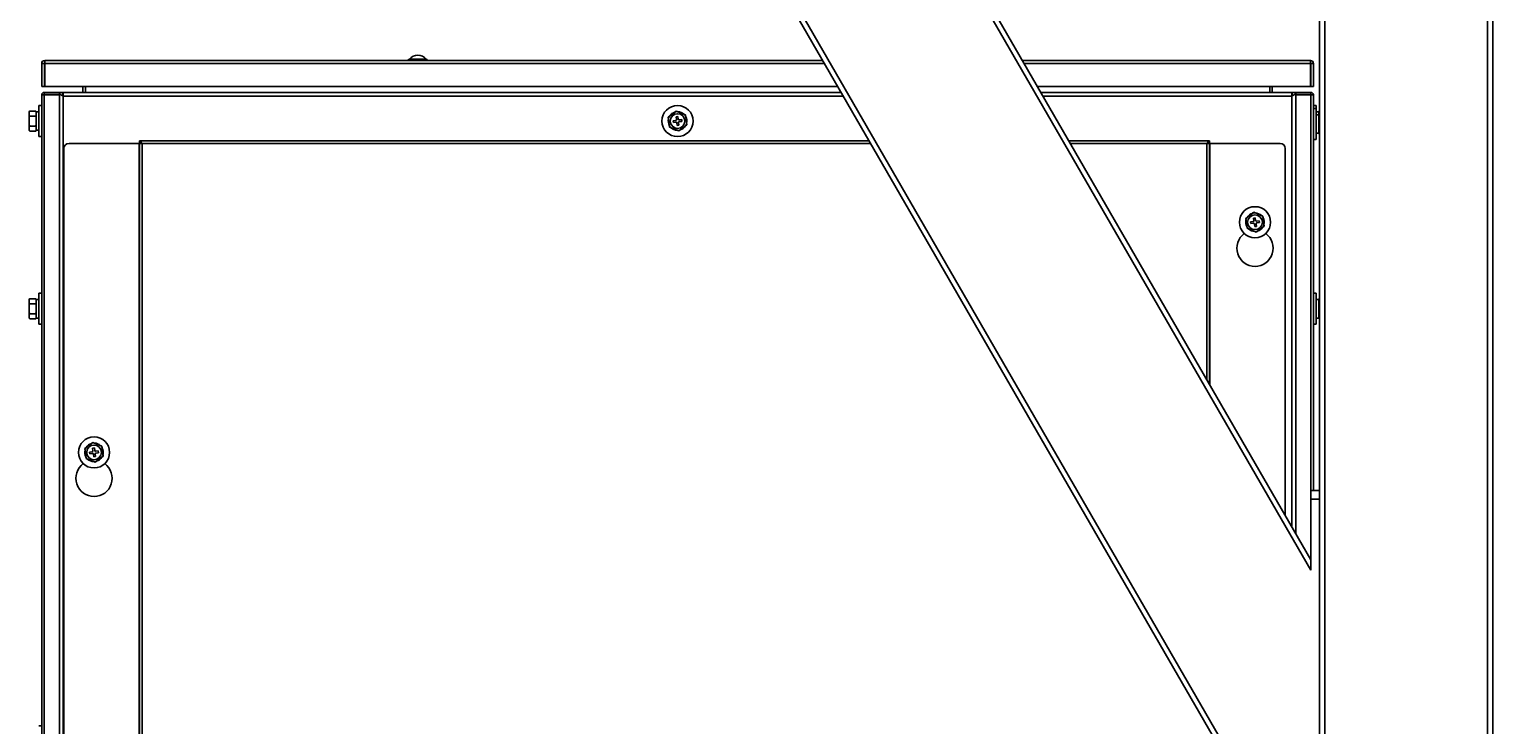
# Model space of a CAD drawing. Header units: millimetres. Extents: x 32496 to 166256, y 3504 to 23939.
# Drawn here: x 51337 to 52183, y 12630 to 13032 of the extents above; entities that cross this region are included whole.
import ezdxf

# ---------------------------------------------------------------- set-up
doc = ezdxf.new("R2010")
doc.units = ezdxf.units.MM
doc.layers.get('0').update_dxf_attribs({"lineweight": 35})

msp = doc.modelspace()

# ---------------------------------------------------------------- linework, layer by layer
at = {"linetype": 'Continuous'}
for p, q in [((52179.64, 13442.575), (52179.64, 10782.575)), ((52182.64, 13442.575), (52182.64, 10782.575)), ((52082.64, 13396.575), (52082.64, 12765.55)), ((52085.64, 13396.575), (52085.64, 10782.575)), ((52077.64, 12525.55), (51577.64, 13391.575)), ((52077.64, 12531.55), (51581.104, 13391.575)), ((52077.64, 12719.55), (51689.646, 13391.575)), ((52077.64, 12725.55), (51693.11, 13391.575)), ((51346.14, 13012.375), (51344.64, 13012.375)), ((51344.64, 13012.375), (51344.64, 12999.075)), ((51346.14, 13012.375), (51346.14, 12999.075)), ((51346.34, 13014.075), (51795.589, 13014.075)), ((51346.34, 12999.075), (51346.34, 13014.075)), ((51796.571, 13012.375), (51346.34, 13012.375)), ((51557.002, 13014.909), (51556.995, 13014.909)), ((51559.361, 13014.909), (51557.002, 13014.909)), ((51564.318, 13014.909), (51559.361, 13014.909)), ((51566.685, 13014.909), (51564.318, 13014.909)), ((51911.06, 13014.075), (52077.34, 13014.075)), ((52077.34, 13012.375), (51912.041, 13012.375)), ((52077.34, 12999.075), (52077.34, 13014.075)), ((52077.54, 13012.375), (52079.04, 13012.375)), ((52077.54, 12999.075), (52077.54, 13012.375)), ((52079.04, 12999.075), (52079.04, 13012.375)), ((51346.14, 12999.075), (51344.64, 12999.075)), ((51344.64, 12994.175), (51354.84, 12994.175)), ((51344.64, 12873.206), (51344.64, 12994.175)), ((51354.84, 12995.575), (51346.04, 12995.575)), ((51346.04, 12994.375), (51346.04, 12995.575)), ((51354.84, 12994.375), (51346.04, 12994.375)), ((51346.04, 12994.175), (51346.04, 11982.075)), ((51804.25, 12999.075), (51346.34, 12999.075)), ((51354.84, 12995.575), (51356.84, 12995.575)), ((51354.84, 12057.575), (51354.84, 12995.575)), ((51356.839, 12993.503), (51356.949, 12993.433)), ((51357.04, 12995.575), (51356.84, 12995.575)), ((51357.04, 12994.375), (51356.913, 12994.375)), ((51356.933, 12994.175), (51357.04, 12994.175)), ((51356.949, 12993.433), (51357.04, 12993.375)), ((51357.04, 12993.375), (51357.012, 12993.572)), ((51357.04, 12995.575), (51806.27, 12995.575)), ((51357.04, 12995.575), (51357.04, 12993.375)), ((51807.541, 12993.375), (51357.04, 12993.375)), ((51357.04, 12993.375), (51357.04, 12057.575)), ((51368.34, 12995.575), (51368.34, 12999.075)), ((51369.84, 12999.075), (51369.84, 12995.575)), ((52077.34, 12999.075), (51919.72, 12999.075)), ((51921.741, 12995.575), (52066.64, 12995.575)), ((52066.64, 12993.375), (51923.011, 12993.375)), ((52053.84, 12995.575), (52053.84, 12999.075)), ((52055.34, 12999.075), (52055.34, 12995.575)), ((52066.84, 12995.575), (52066.64, 12995.575)), ((52066.64, 12993.375), (52066.64, 12995.575)), ((52066.766, 12994.375), (52066.64, 12994.375)), ((52066.64, 12994.175), (52066.746, 12994.175)), ((52066.668, 12993.572), (52066.64, 12993.375)), ((52066.64, 12993.375), (52066.731, 12993.433)), ((52066.64, 12744.603), (52066.64, 12993.375)), ((52066.731, 12993.433), (52066.841, 12993.503)), ((52066.84, 12995.575), (52068.84, 12995.575)), ((52077.64, 12995.575), (52068.84, 12995.575)), ((52068.84, 12995.575), (52068.84, 12740.792)), ((52077.64, 12994.375), (52068.84, 12994.375)), ((52068.84, 12994.175), (52079.04, 12994.175)), ((52077.54, 12999.075), (52079.04, 12999.075)), ((52077.64, 12994.375), (52077.64, 12995.575)), ((52077.64, 12765.55), (52077.64, 12994.175)), ((52079.04, 12994.175), (52079.04, 12873.194)), ((51337.44, 12984.549), (51337.74, 12984.849)), ((51337.44, 12973.602), (51337.44, 12984.549)), ((51341.14, 12984.849), (51337.74, 12984.849)), ((51341.44, 12984.549), (51341.14, 12984.849)), ((51341.44, 12973.602), (51341.44, 12984.549)), ((51343.04, 12984.425), (51341.44, 12984.425)), ((51344.64, 12988.075), (51343.04, 12988.075)), ((51343.04, 12988.075), (51343.04, 12970.075)), ((51706.517, 12981.311), (51711.114, 12984.803)), ((51711.114, 12984.803), (51716.437, 12982.568)), ((51717.163, 12976.84), (51716.437, 12982.568)), ((52079.04, 12988.075), (52080.64, 12988.075)), ((52079.04, 12986.325), (52080.64, 12986.325)), ((52080.64, 12986.325), (52080.64, 12988.075)), ((52080.64, 12968.325), (52080.64, 12986.325)), ((52080.64, 12984.425), (52082.24, 12984.425)), ((52080.64, 12982.675), (52082.24, 12982.675)), ((52082.24, 12984.549), (52082.511, 12984.82)), ((52082.24, 12982.799), (52082.24, 12984.549)), ((52082.24, 12982.799), (52082.511, 12983.07)), ((52082.24, 12971.852), (52082.24, 12982.799)), ((51341.14, 12981.962), (51337.74, 12981.962)), ((51341.14, 12976.189), (51337.74, 12976.189)), ((51707.242, 12975.583), (51706.517, 12981.311)), ((51712.565, 12973.348), (51707.242, 12975.583)), ((51709.297, 12979.257), (51710.785, 12979.446)), ((51709.422, 12978.265), (51709.297, 12979.257)), ((51710.911, 12978.454), (51709.422, 12978.265)), ((51711.03, 12981.493), (51712.022, 12981.618)), ((51711.218, 12980.005), (51711.03, 12981.493)), ((51711.658, 12976.532), (51711.469, 12978.021)), ((51712.65, 12976.658), (51711.658, 12976.532)), ((51712.022, 12981.618), (51712.21, 12980.13)), ((51712.461, 12978.146), (51712.65, 12976.658)), ((51717.163, 12976.84), (51712.565, 12973.348)), ((51712.769, 12979.697), (51714.257, 12979.886)), ((51714.383, 12978.894), (51712.895, 12978.705)), ((51714.257, 12979.886), (51714.383, 12978.894)), ((51337.44, 12973.602), (51337.74, 12973.302)), ((51341.14, 12973.302), (51337.74, 12973.302)), ((51341.44, 12973.602), (51341.14, 12973.302)), ((51343.04, 12973.725), (51341.44, 12973.725)), ((51344.64, 12970.075), (51343.04, 12970.075)), ((51402.59, 12966.175), (51360.39, 12966.175)), ((51400.99, 12130.775), (51400.99, 12966.175)), ((51401.19, 12967.575), (51822.436, 12967.575)), ((51401.19, 12966.375), (51401.19, 12967.575)), ((51401.19, 12100.225), (51401.19, 12966.175)), ((51402.59, 12966.175), (51402.532, 12966.267)), ((51823.245, 12966.175), (51402.59, 12966.175)), ((51402.59, 12966.175), (51402.59, 12180.225)), ((51937.906, 12967.575), (52018.99, 12967.575)), ((52017.59, 12966.175), (51938.715, 12966.175)), ((52017.648, 12966.267), (52017.59, 12966.175)), ((52017.59, 12966.175), (52059.79, 12966.175)), ((52017.59, 12829.56), (52017.59, 12966.175)), ((52018.99, 12967.575), (52018.99, 12966.375)), ((52018.99, 12966.175), (52018.99, 12827.135)), ((52019.19, 12966.175), (52019.19, 12826.788)), ((52079.04, 12968.325), (52080.64, 12968.325)), ((52080.64, 12971.975), (52082.24, 12971.975)), ((52082.24, 12971.852), (52082.511, 12971.581)), ((51357.39, 12963.175), (51357.39, 12133.775)), ((52062.79, 12963.175), (52062.79, 12751.271)), ((52040.017, 12922.811), (52044.614, 12926.303)), ((52044.53, 12922.993), (52045.522, 12923.118)), ((52044.614, 12926.303), (52049.937, 12924.068)), ((52045.522, 12923.118), (52045.71, 12921.63)), ((52050.663, 12918.34), (52049.937, 12924.068)), ((52040.742, 12917.083), (52040.017, 12922.811)), ((52046.065, 12914.848), (52040.742, 12917.083)), ((52042.797, 12920.757), (52044.285, 12920.946)), ((52042.922, 12919.765), (52042.797, 12920.757)), ((52044.411, 12919.954), (52042.922, 12919.765)), ((52044.718, 12921.505), (52044.53, 12922.993)), ((52045.158, 12918.032), (52044.969, 12919.521)), ((52046.15, 12918.158), (52045.158, 12918.032)), ((52045.961, 12919.646), (52046.15, 12918.158)), ((52050.663, 12918.34), (52046.065, 12914.848)), ((52046.269, 12921.197), (52047.757, 12921.386)), ((52047.883, 12920.394), (52046.395, 12920.205)), ((52047.757, 12921.386), (52047.883, 12920.394)), ((51337.44, 12876.049), (51337.74, 12876.349)), ((51337.44, 12865.102), (51337.44, 12876.049)), ((51341.14, 12876.349), (51337.74, 12876.349)), ((51341.14, 12873.462), (51337.74, 12873.462)), ((51341.44, 12876.049), (51341.14, 12876.349)), ((51341.44, 12865.102), (51341.44, 12876.049)), ((51343.04, 12875.925), (51341.44, 12875.925)), ((51344.64, 12879.575), (51343.04, 12879.575)), ((51343.04, 12879.575), (51343.04, 12861.575)), ((51344.64, 12867.944), (51344.64, 12873.206)), ((52079.04, 12879.575), (52080.64, 12879.575)), ((52079.04, 12873.194), (52079.04, 12867.93)), ((52080.64, 12861.575), (52080.64, 12879.575)), ((52080.64, 12875.925), (52082.24, 12875.925)), ((52082.24, 12876.049), (52082.511, 12876.32)), ((52082.24, 12865.102), (52082.24, 12876.049)), ((51337.44, 12865.102), (51337.74, 12864.802)), ((51341.14, 12867.689), (51337.74, 12867.689)), ((51341.14, 12864.802), (51337.74, 12864.802)), ((51341.44, 12865.102), (51341.14, 12864.802)), ((51343.04, 12865.225), (51341.44, 12865.225)), ((51344.64, 12623.206), (51344.64, 12867.944)), ((52079.04, 12867.93), (52079.04, 12765.55)), ((52080.64, 12865.225), (52082.24, 12865.225)), ((52082.24, 12865.102), (52082.511, 12864.831)), ((51344.64, 12861.575), (51343.04, 12861.575)), ((52079.04, 12861.575), (52080.64, 12861.575)), ((51369.517, 12789.811), (51374.114, 12793.303)), ((51370.242, 12784.083), (51369.517, 12789.811)), ((51372.297, 12787.757), (51373.785, 12787.946)), ((51374.03, 12789.993), (51375.022, 12790.118)), ((51374.218, 12788.505), (51374.03, 12789.993)), ((51374.114, 12793.303), (51379.437, 12791.068)), ((51375.022, 12790.118), (51375.21, 12788.63)), ((51375.769, 12788.197), (51377.257, 12788.386)), ((51377.257, 12788.386), (51377.383, 12787.394)), ((51380.163, 12785.34), (51379.437, 12791.068)), ((51375.565, 12781.848), (51370.242, 12784.083)), ((51372.422, 12786.765), (51372.297, 12787.757)), ((51373.911, 12786.954), (51372.422, 12786.765)), ((51374.658, 12785.032), (51374.469, 12786.521)), ((51375.65, 12785.158), (51374.658, 12785.032)), ((51375.461, 12786.646), (51375.65, 12785.158)), ((51380.163, 12785.34), (51375.565, 12781.848)), ((51377.383, 12787.394), (51375.895, 12787.205)), ((52082.64, 12765.55), (52077.64, 12765.55)), ((52077.64, 12719.55), (52077.64, 12765.55)), ((52082.64, 12765.55), (52082.64, 12485.55)), ((52082.64, 12760.55), (52077.64, 12760.55)), ((51344.64, 12629.575), (51343.04, 12629.575))]:
    msp.add_line(p, q, dxfattribs=at)
for centre, radius in [((51711.84, 12979.075), 9), ((51711.84, 12979.075), 4.25), ((52045.34, 12920.575), 9), ((52045.34, 12920.575), 4.25), ((51374.84, 12787.575), 9), ((51374.84, 12787.575), 4.25)]:
    msp.add_circle(centre, radius, dxfattribs=at)
for centre, radius, start, end in [((51561.84, 13010.575), 6.5, 41.810315, 138.189685), ((51346.34, 13012.375), 1.7, 90, 180), ((51346.34, 13012.375), 0.2, 90, 180), ((51555.132, 13016.575), 2.5, 270, 318.189685), ((51568.548, 13016.575), 2.5, 221.810315, 270), ((52077.34, 13012.375), 1.7, 0, 90), ((52077.34, 13012.375), 0.2, 0, 90), ((51346.04, 12994.175), 1.4, 90, 180), ((51346.04, 12994.175), 0.2, 90, 180), ((52077.64, 12994.175), 1.4, 0, 90), ((52077.64, 12994.175), 0.2, 0, 90), ((51338.681, 12982.274), 3.556, 39.136441, 39.500776), ((51711.84, 12979.075), 5.35, 106.378744, 148.058131), ((51711.84, 12979.075), 5.474, 91.225991, 103.210885), ((51711.84, 12979.075), 5.35, 46.378744, 88.058131), ((51711.84, 12979.075), 5.474, 31.225991, 43.210885), ((51711.84, 12979.075), 5.35, 166.378744, 208.058131), ((51711.84, 12979.075), 5.474, 151.225991, 163.210885), ((51711.84, 12979.075), 5.474, 211.225991, 223.210885), ((51711.84, 12979.075), 5.35, 226.378744, 268.058131), ((51710.722, 12979.942), 0.5, 277.218438, 7.218438), ((51710.973, 12977.958), 0.5, 7.218438, 97.218438), ((51712.706, 12980.193), 0.5, 187.218438, 277.218438), ((51712.957, 12978.209), 0.5, 97.218438, 187.218438), ((51711.84, 12979.075), 5.35, 286.378744, 328.058131), ((51711.84, 12979.075), 5.35, 346.378744, 28.058131), ((51711.84, 12979.075), 5.474, 331.225991, 343.210885), ((51340.197, 12975.876), 3.555, 219.136448, 219.501324), ((51360.39, 12963.175), 3, 90, 180), ((51393.844, 12927.351), 39.797, 77.304832, 77.586809), ((51373.561, 12947.795), 34.358, 32.521418, 32.738115), ((51711.84, 12979.075), 5.474, 271.225991, 283.210885), ((52026.336, 12927.351), 39.797, 102.413191, 102.695168), ((52046.618, 12947.795), 34.358, 147.261885, 147.478582), ((52059.79, 12963.175), 3, 0, 90), ((52045.34, 12920.575), 5.474, 151.225991, 163.210885), ((52045.34, 12920.575), 5.35, 106.378744, 148.058131), ((52045.34, 12920.575), 5.474, 91.225991, 103.210885), ((52045.34, 12920.575), 5.35, 46.378744, 88.058131), ((52045.34, 12920.575), 5.474, 31.225991, 43.210885), ((52045.34, 12920.575), 5.35, 166.378744, 208.058131), ((52045.34, 12920.575), 5.474, 211.225991, 223.210885), ((52045.34, 12920.575), 5.35, 226.378744, 268.058131), ((52044.222, 12921.442), 0.5, 277.218438, 7.218438), ((52044.473, 12919.458), 0.5, 7.218438, 97.218438), ((52045.34, 12920.575), 5.474, 271.225991, 283.210885), ((52046.206, 12921.693), 0.5, 187.218438, 277.218438), ((52046.457, 12919.709), 0.5, 97.218438, 187.218438), ((52045.34, 12920.575), 5.35, 286.378744, 328.058131), ((52045.34, 12920.575), 5.35, 346.378744, 28.058131), ((52045.34, 12920.575), 5.474, 331.225991, 343.210885), ((52045.34, 12905.575), 10.5, 126.087642, 53.95647), ((51338.681, 12873.774), 3.556, 39.136441, 39.500776), ((51340.197, 12867.376), 3.555, 219.136448, 219.501324), ((51374.84, 12787.575), 5.35, 166.378744, 208.058131), ((51374.84, 12787.575), 5.474, 151.225991, 163.210885), ((51374.84, 12787.575), 5.35, 106.378744, 148.058131), ((51374.84, 12787.575), 5.474, 91.225991, 103.210885), ((51373.722, 12788.442), 0.5, 277.218438, 7.218438), ((51374.84, 12787.575), 5.35, 46.378744, 88.058131), ((51375.706, 12788.693), 0.5, 187.218438, 277.218438), ((51374.84, 12787.575), 5.474, 31.225991, 43.210885), ((51374.84, 12787.575), 5.35, 346.378744, 28.058131), ((51374.84, 12772.575), 10.5, 126.087642, 53.95647), ((51374.84, 12787.575), 5.474, 211.225991, 223.210885), ((51374.84, 12787.575), 5.35, 226.378744, 268.058131), ((51373.973, 12786.458), 0.5, 7.218438, 97.218438), ((51374.84, 12787.575), 5.474, 271.225991, 283.210885), ((51375.957, 12786.709), 0.5, 97.218438, 187.218438), ((51374.84, 12787.575), 5.35, 286.378744, 328.058131), ((51374.84, 12787.575), 5.474, 331.225991, 343.210885)]:
    msp.add_arc(centre, radius, start, end, dxfattribs=at)
for points, knots in [([(51354.84, 12995.575), (51354.84, 12995.488), (51354.867, 12995.306), (51354.985, 12995.042), (51355.172, 12994.783), (51355.521, 12994.422), (51356.084, 12993.991), (51356.576, 12993.671), (51356.839, 12993.503)], [0, 0, 0, 0, 0.0878452, 0.1824646, 0.288567, 0.4082324, 0.6861618, 1, 1, 1, 1]), ([(51357.012, 12993.572), (51356.965, 12993.905), (51356.876, 12994.57), (51356.84, 12995.241), (51356.84, 12995.575)], [0, 0, 0, 0, 0.5015713, 1, 1, 1, 1]), ([(52066.84, 12995.575), (52066.84, 12995.241), (52066.804, 12994.57), (52066.715, 12993.905), (52066.668, 12993.572)], [0, 0, 0, 0, 0.4984287, 1, 1, 1, 1]), ([(52066.841, 12993.503), (52067.103, 12993.671), (52067.596, 12993.991), (52068.159, 12994.422), (52068.507, 12994.783), (52068.694, 12995.042), (52068.812, 12995.306), (52068.84, 12995.488), (52068.84, 12995.575)], [0, 0, 0, 0, 0.3138382, 0.5917676, 0.711433, 0.8175354, 0.9121548, 1, 1, 1, 1]), ([(51337.74, 12984.849), (51337.713, 12984.822), (51337.609, 12984.716), (51337.51, 12984.605), (51337.44, 12984.519)], [0, 0, 0, 0, 0.2553532, 1, 1, 1, 1]), ([(51337.44, 12982.292), (51337.463, 12982.264), (51337.558, 12982.15), (51337.66, 12982.042), (51337.74, 12981.962)], [0, 0, 0, 0, 0.2445585, 1, 1, 1, 1]), ([(51341.14, 12984.849), (51341.165, 12984.824), (51341.264, 12984.723), (51341.359, 12984.618), (51341.425, 12984.537)], [0, 0, 0, 0, 0.2550408, 1, 1, 1, 1]), ([(51341.44, 12982.292), (51341.417, 12982.264), (51341.321, 12982.15), (51341.219, 12982.042), (51341.14, 12981.962)], [0, 0, 0, 0, 0.2445585, 1, 1, 1, 1]), ([(51337.74, 12976.189), (51337.713, 12976.162), (51337.609, 12976.056), (51337.51, 12975.945), (51337.44, 12975.859)], [0, 0, 0, 0, 0.2553532, 1, 1, 1, 1]), ([(51341.14, 12976.189), (51341.167, 12976.162), (51341.271, 12976.056), (51341.37, 12975.945), (51341.44, 12975.859)], [0, 0, 0, 0, 0.2553524, 1, 1, 1, 1]), ([(51337.454, 12973.614), (51337.476, 12973.588), (51337.567, 12973.48), (51337.664, 12973.377), (51337.74, 12973.302)], [0, 0, 0, 0, 0.2448781, 1, 1, 1, 1]), ([(51341.44, 12973.632), (51341.417, 12973.604), (51341.321, 12973.49), (51341.219, 12973.381), (51341.14, 12973.302)], [0, 0, 0, 0, 0.2445585, 1, 1, 1, 1]), ([(51402.462, 12966.376), (51402.359, 12966.536), (51402.163, 12966.833), (51401.897, 12967.172), (51401.676, 12967.379), (51401.516, 12967.489), (51401.355, 12967.559), (51401.243, 12967.575), (51401.19, 12967.575)], [0, 0, 0, 0, 0.3144738, 0.591172, 0.710176, 0.8160241, 0.9114572, 1, 1, 1, 1]), ([(51401.19, 12966.375), (51401.392, 12966.375), (51401.799, 12966.343), (51402.198, 12966.262), (51402.399, 12966.218)], [0, 0, 0, 0, 0.4960388, 1, 1, 1, 1]), ([(52018.99, 12967.575), (52018.936, 12967.575), (52018.825, 12967.559), (52018.663, 12967.489), (52018.504, 12967.379), (52018.282, 12967.172), (52018.017, 12966.833), (52017.821, 12966.536), (52017.718, 12966.376)], [0, 0, 0, 0, 0.0885428, 0.1839759, 0.289824, 0.408828, 0.6855262, 1, 1, 1, 1]), ([(52017.781, 12966.218), (52017.981, 12966.262), (52018.381, 12966.343), (52018.788, 12966.375), (52018.99, 12966.375)], [0, 0, 0, 0, 0.5039612, 1, 1, 1, 1]), ([(52082.511, 12971.581), (52082.486, 12971.605), (52082.393, 12971.701), (52082.303, 12971.8), (52082.24, 12971.877)], [0, 0, 0, 0, 0.2550615, 1, 1, 1, 1]), ([(51337.74, 12876.349), (51337.713, 12876.322), (51337.609, 12876.216), (51337.51, 12876.105), (51337.44, 12876.019)], [0, 0, 0, 0, 0.2553532, 1, 1, 1, 1]), ([(51337.44, 12873.792), (51337.463, 12873.764), (51337.558, 12873.65), (51337.66, 12873.542), (51337.74, 12873.462)], [0, 0, 0, 0, 0.2445585, 1, 1, 1, 1]), ([(51341.14, 12876.349), (51341.165, 12876.324), (51341.264, 12876.223), (51341.359, 12876.118), (51341.425, 12876.037)], [0, 0, 0, 0, 0.2550408, 1, 1, 1, 1]), ([(51341.44, 12873.792), (51341.417, 12873.764), (51341.321, 12873.65), (51341.219, 12873.542), (51341.14, 12873.462)], [0, 0, 0, 0, 0.2445585, 1, 1, 1, 1]), ([(51337.74, 12867.689), (51337.713, 12867.662), (51337.609, 12867.556), (51337.51, 12867.445), (51337.44, 12867.359)], [0, 0, 0, 0, 0.2553532, 1, 1, 1, 1]), ([(51337.454, 12865.114), (51337.476, 12865.088), (51337.567, 12864.98), (51337.664, 12864.877), (51337.74, 12864.802)], [0, 0, 0, 0, 0.2448781, 1, 1, 1, 1]), ([(51341.14, 12867.689), (51341.167, 12867.662), (51341.271, 12867.556), (51341.37, 12867.445), (51341.44, 12867.359)], [0, 0, 0, 0, 0.2553524, 1, 1, 1, 1]), ([(51341.44, 12865.132), (51341.417, 12865.104), (51341.321, 12864.99), (51341.219, 12864.881), (51341.14, 12864.802)], [0, 0, 0, 0, 0.2445585, 1, 1, 1, 1]), ([(52082.511, 12864.831), (52082.486, 12864.855), (52082.393, 12864.951), (52082.303, 12865.05), (52082.24, 12865.127)], [0, 0, 0, 0, 0.2550615, 1, 1, 1, 1])]:
    msp.add_open_spline(points, degree=3, knots=knots, dxfattribs=at)
for points in [[(51337.74, 12981.962), (51337.632, 12981.746), (51337.531, 12981.526), (51337.44, 12981.302)], [(51337.44, 12976.849), (51337.531, 12976.625), (51337.632, 12976.405), (51337.74, 12976.189)], [(51341.14, 12981.962), (51341.248, 12981.746), (51341.349, 12981.526), (51341.44, 12981.302)], [(51341.44, 12976.849), (51341.349, 12976.625), (51341.248, 12976.405), (51341.14, 12976.189)], [(52082.24, 12979.508), (52082.331, 12979.732), (52082.432, 12979.952), (52082.54, 12980.168)], [(52082.54, 12974.394), (52082.432, 12974.611), (52082.331, 12974.83), (52082.24, 12975.054)], [(51337.74, 12873.462), (51337.632, 12873.246), (51337.531, 12873.026), (51337.44, 12872.802)], [(51341.14, 12873.462), (51341.248, 12873.246), (51341.349, 12873.026), (51341.44, 12872.802)], [(52082.24, 12872.758), (52082.331, 12872.982), (52082.432, 12873.202), (52082.54, 12873.418)], [(51337.44, 12868.349), (51337.531, 12868.125), (51337.632, 12867.905), (51337.74, 12867.689)], [(51341.44, 12868.349), (51341.349, 12868.125), (51341.248, 12867.905), (51341.14, 12867.689)], [(52082.54, 12867.644), (52082.432, 12867.861), (52082.331, 12868.08), (52082.24, 12868.304)]]:
    msp.add_open_spline(points, degree=3, dxfattribs=at)

doc.saveas('drawing.dxf')
